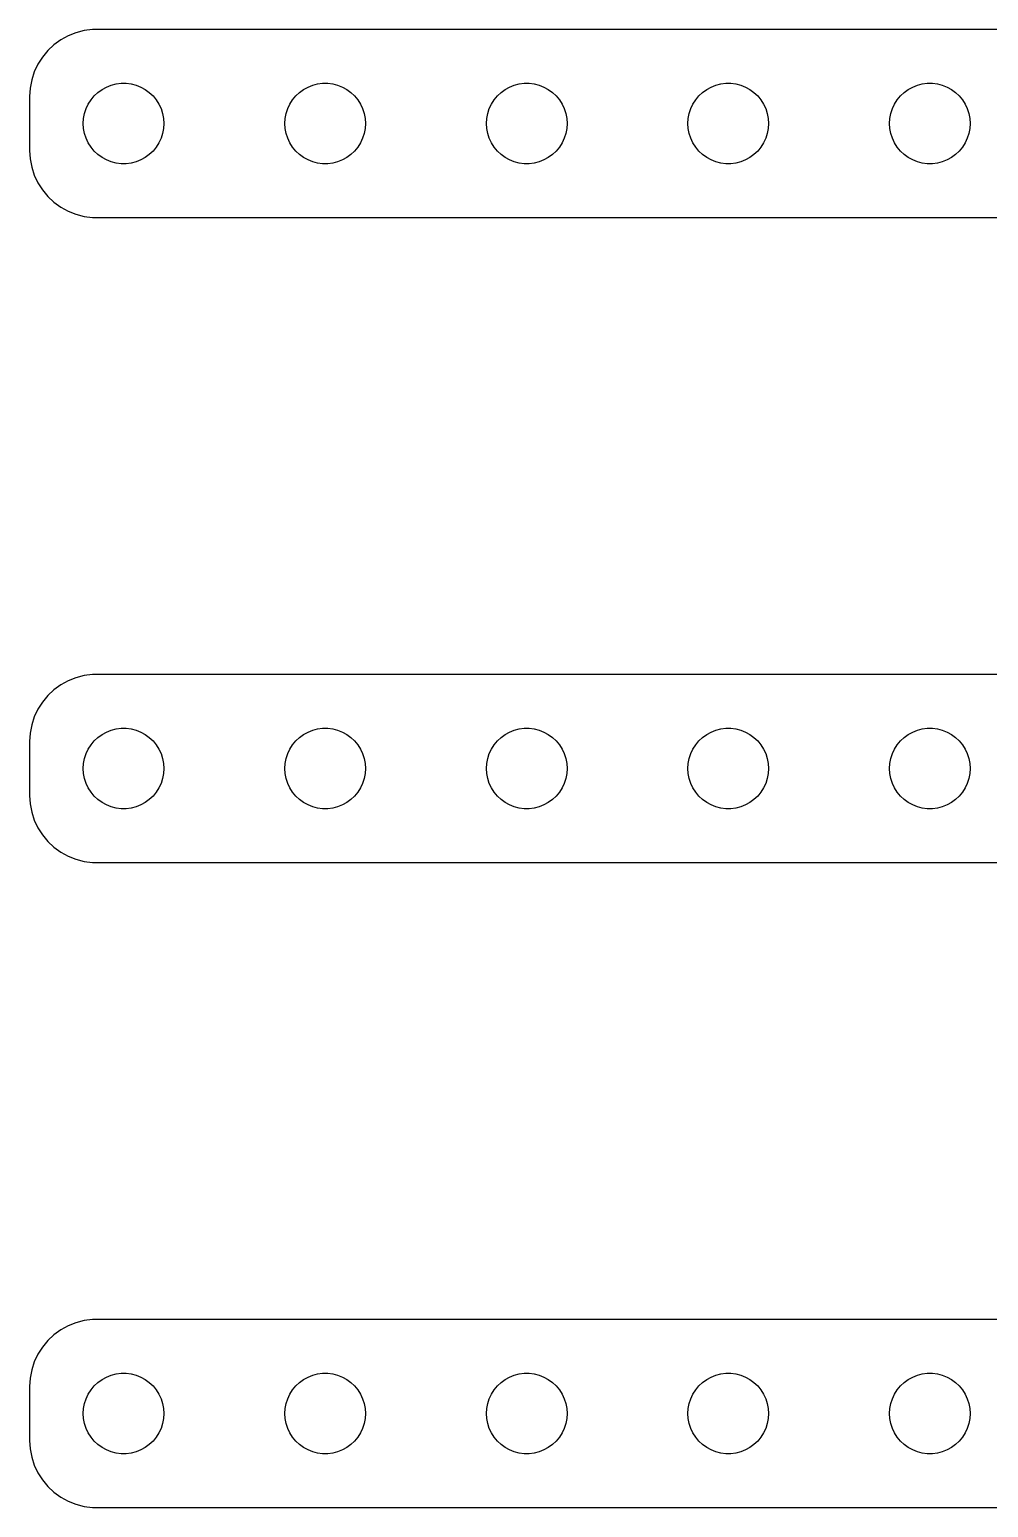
# Model space of a CAD drawing. Header units: metres. Extents: x -71 to 71, y 117 to 219.
# Drawn here: x -71 to -35.3, y 164.5 to 219.5 of the extents above; entities that cross this region are included whole.
import ezdxf

# ---------------------------------------------------------------- set-up
doc = ezdxf.new("R2010")
doc.units = ezdxf.units.M

msp = doc.modelspace()

# ---------------------------------------------------------------- linework, layer by layer
for p, q in [((-68.9684, 219.456), (-69.2725, 219.378)), ((-68.657, 219.495), (-68.9684, 219.456)), ((68.657, 219.495), (-68.657, 219.495)), ((-70.0936, 218.926), (-70.3224, 218.711)), ((-69.8396, 219.111), (-70.0936, 218.926)), ((-69.5644, 219.262), (-69.8396, 219.111)), ((-69.2725, 219.378), (-69.5644, 219.262)), ((-70.5225, 218.469), (-70.6908, 218.204)), ((-70.3224, 218.711), (-70.5225, 218.469)), ((-70.8244, 217.92), (-70.9214, 217.622)), ((-70.6908, 218.204), (-70.8244, 217.92)), ((-70.9803, 217.313), (-71, 217)), ((-70.9214, 217.622), (-70.9803, 217.313)), ((-68.4561, 217.156), (-68.3037, 217.266)), ((-68.3037, 217.266), (-68.1387, 217.357)), ((-68.1387, 217.357), (-67.9635, 217.427)), ((-67.9635, 217.427), (-67.7811, 217.473)), ((-67.7811, 217.473), (-67.5942, 217.497)), ((-67.5942, 217.497), (-67.4058, 217.497)), ((-67.4058, 217.497), (-67.2189, 217.473)), ((-67.2189, 217.473), (-67.0365, 217.427)), ((-67.0365, 217.427), (-66.8613, 217.357)), ((-66.8613, 217.357), (-66.6963, 217.266)), ((-66.6963, 217.266), (-66.5439, 217.156)), ((-60.9561, 217.156), (-60.8037, 217.266)), ((-60.8037, 217.266), (-60.6387, 217.357)), ((-60.6387, 217.357), (-60.4635, 217.427)), ((-60.4635, 217.427), (-60.2811, 217.473)), ((-60.2811, 217.473), (-60.0942, 217.497)), ((-60.0942, 217.497), (-59.9058, 217.497)), ((-59.9058, 217.497), (-59.7189, 217.473)), ((-59.7189, 217.473), (-59.5365, 217.427)), ((-59.5365, 217.427), (-59.3613, 217.357)), ((-59.3613, 217.357), (-59.1963, 217.266)), ((-59.1963, 217.266), (-59.0439, 217.156)), ((-53.4561, 217.156), (-53.3037, 217.266)), ((-53.3037, 217.266), (-53.1387, 217.357)), ((-53.1387, 217.357), (-52.9635, 217.427)), ((-52.9635, 217.427), (-52.7811, 217.473)), ((-52.7811, 217.473), (-52.5942, 217.497)), ((-52.5942, 217.497), (-52.4058, 217.497)), ((-52.4058, 217.497), (-52.2189, 217.473)), ((-52.2189, 217.473), (-52.0365, 217.427)), ((-52.0365, 217.427), (-51.8613, 217.357)), ((-51.8613, 217.357), (-51.6963, 217.266)), ((-51.6963, 217.266), (-51.5439, 217.156)), ((-45.9561, 217.156), (-45.8037, 217.266)), ((-45.8037, 217.266), (-45.6387, 217.357)), ((-45.6387, 217.357), (-45.4635, 217.427)), ((-45.4635, 217.427), (-45.2811, 217.473)), ((-45.2811, 217.473), (-45.0942, 217.497)), ((-45.0942, 217.497), (-44.9058, 217.497)), ((-44.9058, 217.497), (-44.7189, 217.473)), ((-44.7189, 217.473), (-44.5365, 217.427)), ((-44.5365, 217.427), (-44.3613, 217.357)), ((-44.3613, 217.357), (-44.1963, 217.266)), ((-44.1963, 217.266), (-44.0439, 217.156)), ((-38.4561, 217.156), (-38.3037, 217.266)), ((-38.3037, 217.266), (-38.1387, 217.357)), ((-38.1387, 217.357), (-37.9635, 217.427)), ((-37.9635, 217.427), (-37.7811, 217.473)), ((-37.7811, 217.473), (-37.5942, 217.497)), ((-37.5942, 217.497), (-37.4058, 217.497)), ((-37.4058, 217.497), (-37.2189, 217.473)), ((-37.2189, 217.473), (-37.0365, 217.427)), ((-37.0365, 217.427), (-36.8613, 217.357)), ((-36.8613, 217.357), (-36.6963, 217.266)), ((-36.6963, 217.266), (-36.5439, 217.156)), ((-71, 217), (-71, 215)), ((-68.8947, 216.552), (-68.8145, 216.723)), ((-68.8145, 216.723), (-68.7135, 216.882)), ((-68.7135, 216.882), (-68.5934, 217.027)), ((-68.5934, 217.027), (-68.4561, 217.156)), ((-66.5439, 217.156), (-66.4065, 217.027)), ((-66.4065, 217.027), (-66.2865, 216.882)), ((-66.2865, 216.882), (-66.1855, 216.723)), ((-66.1855, 216.723), (-66.1053, 216.552)), ((-61.3947, 216.552), (-61.3145, 216.723)), ((-61.3145, 216.723), (-61.2135, 216.882)), ((-61.2135, 216.882), (-61.0934, 217.027)), ((-61.0934, 217.027), (-60.9561, 217.156)), ((-59.0439, 217.156), (-58.9065, 217.027)), ((-58.9065, 217.027), (-58.7865, 216.882)), ((-58.7865, 216.882), (-58.6855, 216.723)), ((-58.6855, 216.723), (-58.6053, 216.552)), ((-53.8947, 216.552), (-53.8145, 216.723)), ((-53.8145, 216.723), (-53.7135, 216.882)), ((-53.7135, 216.882), (-53.5934, 217.027)), ((-53.5934, 217.027), (-53.4561, 217.156)), ((-51.5439, 217.156), (-51.4065, 217.027)), ((-51.4065, 217.027), (-51.2865, 216.882)), ((-51.2865, 216.882), (-51.1855, 216.723)), ((-51.1855, 216.723), (-51.1053, 216.552)), ((-46.3947, 216.552), (-46.3145, 216.723)), ((-46.3145, 216.723), (-46.2135, 216.882)), ((-46.2135, 216.882), (-46.0934, 217.027)), ((-46.0934, 217.027), (-45.9561, 217.156)), ((-44.0439, 217.156), (-43.9065, 217.027)), ((-43.9065, 217.027), (-43.7865, 216.882)), ((-43.7865, 216.882), (-43.6855, 216.723)), ((-43.6855, 216.723), (-43.6053, 216.552)), ((-38.8947, 216.552), (-38.8145, 216.723)), ((-38.8145, 216.723), (-38.7135, 216.882)), ((-38.7135, 216.882), (-38.5934, 217.027)), ((-38.5934, 217.027), (-38.4561, 217.156)), ((-36.5439, 217.156), (-36.4065, 217.027)), ((-36.4065, 217.027), (-36.2865, 216.882)), ((-36.2865, 216.882), (-36.1855, 216.723)), ((-36.1855, 216.723), (-36.1053, 216.552)), ((-69, 216), (-68.9882, 216.188)), ((-68.9882, 216.188), (-68.9529, 216.373)), ((-68.9529, 216.373), (-68.8947, 216.552)), ((-66.1053, 216.552), (-66.0471, 216.373)), ((-66.0471, 216.373), (-66.0118, 216.188)), ((-66.0118, 216.188), (-66, 216)), ((-61.5, 216), (-61.4882, 216.188)), ((-61.4882, 216.188), (-61.4529, 216.373)), ((-61.4529, 216.373), (-61.3947, 216.552)), ((-58.6053, 216.552), (-58.5471, 216.373)), ((-58.5471, 216.373), (-58.5118, 216.188)), ((-58.5118, 216.188), (-58.5, 216)), ((-54, 216), (-53.9882, 216.188)), ((-53.9882, 216.188), (-53.9529, 216.373)), ((-53.9529, 216.373), (-53.8947, 216.552)), ((-51.1053, 216.552), (-51.0471, 216.373)), ((-51.0471, 216.373), (-51.0118, 216.188)), ((-51.0118, 216.188), (-51, 216)), ((-46.5, 216), (-46.4882, 216.188)), ((-46.4882, 216.188), (-46.4529, 216.373)), ((-46.4529, 216.373), (-46.3947, 216.552)), ((-43.6053, 216.552), (-43.5471, 216.373)), ((-43.5471, 216.373), (-43.5118, 216.188)), ((-43.5118, 216.188), (-43.5, 216)), ((-39, 216), (-38.9882, 216.188)), ((-38.9882, 216.188), (-38.9529, 216.373)), ((-38.9529, 216.373), (-38.8947, 216.552)), ((-36.1053, 216.552), (-36.0471, 216.373)), ((-36.0471, 216.373), (-36.0118, 216.188)), ((-36.0118, 216.188), (-36, 216)), ((-68.9882, 215.812), (-69, 216)), ((-68.9529, 215.627), (-68.9882, 215.812)), ((-68.8947, 215.448), (-68.9529, 215.627)), ((-66.0471, 215.627), (-66.1053, 215.448)), ((-66.0118, 215.812), (-66.0471, 215.627)), ((-66, 216), (-66.0118, 215.812)), ((-61.4882, 215.812), (-61.5, 216)), ((-61.4529, 215.627), (-61.4882, 215.812)), ((-61.3947, 215.448), (-61.4529, 215.627)), ((-58.5471, 215.627), (-58.6053, 215.448)), ((-58.5118, 215.812), (-58.5471, 215.627)), ((-58.5, 216), (-58.5118, 215.812)), ((-53.9882, 215.812), (-54, 216)), ((-53.9529, 215.627), (-53.9882, 215.812)), ((-53.8947, 215.448), (-53.9529, 215.627)), ((-51.0471, 215.627), (-51.1053, 215.448)), ((-51.0118, 215.812), (-51.0471, 215.627)), ((-51, 216), (-51.0118, 215.812)), ((-46.4882, 215.812), (-46.5, 216)), ((-46.4529, 215.627), (-46.4882, 215.812)), ((-46.3947, 215.448), (-46.4529, 215.627)), ((-43.5471, 215.627), (-43.6053, 215.448)), ((-43.5118, 215.812), (-43.5471, 215.627)), ((-43.5, 216), (-43.5118, 215.812)), ((-38.9882, 215.812), (-39, 216)), ((-38.9529, 215.627), (-38.9882, 215.812)), ((-38.8947, 215.448), (-38.9529, 215.627)), ((-36.0471, 215.627), (-36.1053, 215.448)), ((-36.0118, 215.812), (-36.0471, 215.627)), ((-36, 216), (-36.0118, 215.812)), ((-68.8145, 215.277), (-68.8947, 215.448)), ((-68.7135, 215.118), (-68.8145, 215.277)), ((-68.5934, 214.973), (-68.7135, 215.118)), ((-66.2865, 215.118), (-66.4065, 214.973)), ((-66.1855, 215.277), (-66.2865, 215.118)), ((-66.1053, 215.448), (-66.1855, 215.277)), ((-61.3145, 215.277), (-61.3947, 215.448)), ((-61.2135, 215.118), (-61.3145, 215.277)), ((-61.0934, 214.973), (-61.2135, 215.118)), ((-58.7865, 215.118), (-58.9065, 214.973)), ((-58.6855, 215.277), (-58.7865, 215.118)), ((-58.6053, 215.448), (-58.6855, 215.277)), ((-53.8145, 215.277), (-53.8947, 215.448)), ((-53.7135, 215.118), (-53.8145, 215.277)), ((-53.5934, 214.973), (-53.7135, 215.118)), ((-51.2865, 215.118), (-51.4065, 214.973)), ((-51.1855, 215.277), (-51.2865, 215.118)), ((-51.1053, 215.448), (-51.1855, 215.277)), ((-46.3145, 215.277), (-46.3947, 215.448)), ((-46.2135, 215.118), (-46.3145, 215.277)), ((-46.0934, 214.973), (-46.2135, 215.118)), ((-43.7865, 215.118), (-43.9065, 214.973)), ((-43.6855, 215.277), (-43.7865, 215.118)), ((-43.6053, 215.448), (-43.6855, 215.277)), ((-38.8145, 215.277), (-38.8947, 215.448)), ((-38.7135, 215.118), (-38.8145, 215.277)), ((-38.5934, 214.973), (-38.7135, 215.118)), ((-36.2865, 215.118), (-36.4065, 214.973)), ((-36.1855, 215.277), (-36.2865, 215.118)), ((-36.1053, 215.448), (-36.1855, 215.277)), ((-71, 215), (-70.9803, 214.687)), ((-70.9803, 214.687), (-70.9214, 214.378)), ((-68.4561, 214.844), (-68.5934, 214.973)), ((-68.3037, 214.734), (-68.4561, 214.844)), ((-68.1387, 214.643), (-68.3037, 214.734)), ((-67.9635, 214.573), (-68.1387, 214.643)), ((-67.7811, 214.527), (-67.9635, 214.573)), ((-67.5942, 214.503), (-67.7811, 214.527)), ((-67.4058, 214.503), (-67.5942, 214.503)), ((-67.2189, 214.527), (-67.4058, 214.503)), ((-67.0365, 214.573), (-67.2189, 214.527)), ((-66.8613, 214.643), (-67.0365, 214.573)), ((-66.6963, 214.734), (-66.8613, 214.643)), ((-66.5439, 214.844), (-66.6963, 214.734)), ((-66.4065, 214.973), (-66.5439, 214.844)), ((-60.9561, 214.844), (-61.0934, 214.973)), ((-60.8037, 214.734), (-60.9561, 214.844)), ((-60.6387, 214.643), (-60.8037, 214.734)), ((-60.4635, 214.573), (-60.6387, 214.643)), ((-60.2811, 214.527), (-60.4635, 214.573)), ((-60.0942, 214.503), (-60.2811, 214.527)), ((-59.9058, 214.503), (-60.0942, 214.503)), ((-59.7189, 214.527), (-59.9058, 214.503)), ((-59.5365, 214.573), (-59.7189, 214.527)), ((-59.3613, 214.643), (-59.5365, 214.573)), ((-59.1963, 214.734), (-59.3613, 214.643)), ((-59.0439, 214.844), (-59.1963, 214.734)), ((-58.9065, 214.973), (-59.0439, 214.844)), ((-53.4561, 214.844), (-53.5934, 214.973)), ((-53.3037, 214.734), (-53.4561, 214.844)), ((-53.1387, 214.643), (-53.3037, 214.734)), ((-52.9635, 214.573), (-53.1387, 214.643)), ((-52.7811, 214.527), (-52.9635, 214.573)), ((-52.5942, 214.503), (-52.7811, 214.527)), ((-52.4058, 214.503), (-52.5942, 214.503)), ((-52.2189, 214.527), (-52.4058, 214.503)), ((-52.0365, 214.573), (-52.2189, 214.527)), ((-51.8613, 214.643), (-52.0365, 214.573)), ((-51.6963, 214.734), (-51.8613, 214.643)), ((-51.5439, 214.844), (-51.6963, 214.734)), ((-51.4065, 214.973), (-51.5439, 214.844)), ((-45.9561, 214.844), (-46.0934, 214.973)), ((-45.8037, 214.734), (-45.9561, 214.844)), ((-45.6387, 214.643), (-45.8037, 214.734)), ((-45.4635, 214.573), (-45.6387, 214.643)), ((-45.2811, 214.527), (-45.4635, 214.573)), ((-45.0942, 214.503), (-45.2811, 214.527)), ((-44.9058, 214.503), (-45.0942, 214.503)), ((-44.7189, 214.527), (-44.9058, 214.503)), ((-44.5365, 214.573), (-44.7189, 214.527)), ((-44.3613, 214.643), (-44.5365, 214.573)), ((-44.1963, 214.734), (-44.3613, 214.643)), ((-44.0439, 214.844), (-44.1963, 214.734)), ((-43.9065, 214.973), (-44.0439, 214.844)), ((-38.4561, 214.844), (-38.5934, 214.973)), ((-38.3037, 214.734), (-38.4561, 214.844)), ((-38.1387, 214.643), (-38.3037, 214.734)), ((-37.9635, 214.573), (-38.1387, 214.643)), ((-37.7811, 214.527), (-37.9635, 214.573)), ((-37.5942, 214.503), (-37.7811, 214.527)), ((-37.4058, 214.503), (-37.5942, 214.503)), ((-37.2189, 214.527), (-37.4058, 214.503)), ((-37.0365, 214.573), (-37.2189, 214.527)), ((-36.8613, 214.643), (-37.0365, 214.573)), ((-36.6963, 214.734), (-36.8613, 214.643)), ((-36.5439, 214.844), (-36.6963, 214.734)), ((-36.4065, 214.973), (-36.5439, 214.844)), ((-70.9214, 214.378), (-70.8244, 214.08)), ((-70.8244, 214.08), (-70.6908, 213.796)), ((-70.6908, 213.796), (-70.5225, 213.531)), ((-70.5225, 213.531), (-70.3224, 213.289)), ((-70.3224, 213.289), (-70.0936, 213.074)), ((-70.0936, 213.074), (-69.8396, 212.889)), ((-69.8396, 212.889), (-69.5644, 212.738)), ((-69.5644, 212.738), (-69.2725, 212.622)), ((-69.2725, 212.622), (-68.9684, 212.544)), ((-68.9684, 212.544), (-68.657, 212.505)), ((-68.657, 212.505), (68.657, 212.505)), ((-69.5644, 195.262), (-69.8396, 195.111)), ((-69.2725, 195.378), (-69.5644, 195.262)), ((-68.9684, 195.456), (-69.2725, 195.378)), ((-68.657, 195.495), (-68.9684, 195.456)), ((68.657, 195.495), (-68.657, 195.495)), ((-70.3224, 194.711), (-70.5225, 194.469)), ((-70.0936, 194.926), (-70.3224, 194.711)), ((-69.8396, 195.111), (-70.0936, 194.926)), ((-70.6908, 194.204), (-70.8244, 193.92)), ((-70.5225, 194.469), (-70.6908, 194.204)), ((-70.9214, 193.622), (-70.9803, 193.313)), ((-70.8244, 193.92), (-70.9214, 193.622)), ((-70.9803, 193.313), (-71, 193)), ((-68.7135, 192.882), (-68.5934, 193.027)), ((-68.5934, 193.027), (-68.4561, 193.156)), ((-68.4561, 193.156), (-68.3037, 193.266)), ((-68.3037, 193.266), (-68.1387, 193.357)), ((-68.1387, 193.357), (-67.9635, 193.427)), ((-67.9635, 193.427), (-67.7811, 193.473)), ((-67.7811, 193.473), (-67.5942, 193.497)), ((-67.5942, 193.497), (-67.4058, 193.497)), ((-67.4058, 193.497), (-67.2189, 193.473)), ((-67.2189, 193.473), (-67.0365, 193.427)), ((-67.0365, 193.427), (-66.8613, 193.357)), ((-66.8613, 193.357), (-66.6963, 193.266)), ((-66.6963, 193.266), (-66.5439, 193.156)), ((-66.5439, 193.156), (-66.4065, 193.027)), ((-66.4065, 193.027), (-66.2865, 192.882)), ((-61.2135, 192.882), (-61.0934, 193.027)), ((-61.0934, 193.027), (-60.9561, 193.156)), ((-60.9561, 193.156), (-60.8037, 193.266)), ((-60.8037, 193.266), (-60.6387, 193.357)), ((-60.6387, 193.357), (-60.4635, 193.427)), ((-60.4635, 193.427), (-60.2811, 193.473)), ((-60.2811, 193.473), (-60.0942, 193.497)), ((-60.0942, 193.497), (-59.9058, 193.497)), ((-59.9058, 193.497), (-59.7189, 193.473)), ((-59.7189, 193.473), (-59.5365, 193.427)), ((-59.5365, 193.427), (-59.3613, 193.357)), ((-59.3613, 193.357), (-59.1963, 193.266)), ((-59.1963, 193.266), (-59.0439, 193.156)), ((-59.0439, 193.156), (-58.9065, 193.027)), ((-58.9065, 193.027), (-58.7865, 192.882)), ((-53.7135, 192.882), (-53.5934, 193.027)), ((-53.5934, 193.027), (-53.4561, 193.156)), ((-53.4561, 193.156), (-53.3037, 193.266)), ((-53.3037, 193.266), (-53.1387, 193.357)), ((-53.1387, 193.357), (-52.9635, 193.427)), ((-52.9635, 193.427), (-52.7811, 193.473)), ((-52.7811, 193.473), (-52.5942, 193.497)), ((-52.5942, 193.497), (-52.4058, 193.497)), ((-52.4058, 193.497), (-52.2189, 193.473)), ((-52.2189, 193.473), (-52.0365, 193.427)), ((-52.0365, 193.427), (-51.8613, 193.357)), ((-51.8613, 193.357), (-51.6963, 193.266)), ((-51.6963, 193.266), (-51.5439, 193.156)), ((-51.5439, 193.156), (-51.4065, 193.027)), ((-51.4065, 193.027), (-51.2865, 192.882)), ((-46.2135, 192.882), (-46.0934, 193.027)), ((-46.0934, 193.027), (-45.9561, 193.156)), ((-45.9561, 193.156), (-45.8037, 193.266)), ((-45.8037, 193.266), (-45.6387, 193.357)), ((-45.6387, 193.357), (-45.4635, 193.427)), ((-45.4635, 193.427), (-45.2811, 193.473)), ((-45.2811, 193.473), (-45.0942, 193.497)), ((-45.0942, 193.497), (-44.9058, 193.497)), ((-44.9058, 193.497), (-44.7189, 193.473)), ((-44.7189, 193.473), (-44.5365, 193.427)), ((-44.5365, 193.427), (-44.3613, 193.357)), ((-44.3613, 193.357), (-44.1963, 193.266)), ((-44.1963, 193.266), (-44.0439, 193.156)), ((-44.0439, 193.156), (-43.9065, 193.027)), ((-43.9065, 193.027), (-43.7865, 192.882)), ((-38.7135, 192.882), (-38.5934, 193.027)), ((-38.5934, 193.027), (-38.4561, 193.156)), ((-38.4561, 193.156), (-38.3037, 193.266)), ((-38.3037, 193.266), (-38.1387, 193.357)), ((-38.1387, 193.357), (-37.9635, 193.427)), ((-37.9635, 193.427), (-37.7811, 193.473)), ((-37.7811, 193.473), (-37.5942, 193.497)), ((-37.5942, 193.497), (-37.4058, 193.497)), ((-37.4058, 193.497), (-37.2189, 193.473)), ((-37.2189, 193.473), (-37.0365, 193.427)), ((-37.0365, 193.427), (-36.8613, 193.357)), ((-36.8613, 193.357), (-36.6963, 193.266)), ((-36.6963, 193.266), (-36.5439, 193.156)), ((-36.5439, 193.156), (-36.4065, 193.027)), ((-36.4065, 193.027), (-36.2865, 192.882)), ((-71, 193), (-71, 191)), ((-68.9529, 192.373), (-68.8947, 192.552)), ((-68.8947, 192.552), (-68.8145, 192.723)), ((-68.8145, 192.723), (-68.7135, 192.882)), ((-66.2865, 192.882), (-66.1855, 192.723)), ((-66.1855, 192.723), (-66.1053, 192.552)), ((-66.1053, 192.552), (-66.0471, 192.373)), ((-61.4529, 192.373), (-61.3947, 192.552)), ((-61.3947, 192.552), (-61.3145, 192.723)), ((-61.3145, 192.723), (-61.2135, 192.882)), ((-58.7865, 192.882), (-58.6855, 192.723)), ((-58.6855, 192.723), (-58.6053, 192.552)), ((-58.6053, 192.552), (-58.5471, 192.373)), ((-53.9529, 192.373), (-53.8947, 192.552)), ((-53.8947, 192.552), (-53.8145, 192.723)), ((-53.8145, 192.723), (-53.7135, 192.882)), ((-51.2865, 192.882), (-51.1855, 192.723)), ((-51.1855, 192.723), (-51.1053, 192.552)), ((-51.1053, 192.552), (-51.0471, 192.373)), ((-46.4529, 192.373), (-46.3947, 192.552)), ((-46.3947, 192.552), (-46.3145, 192.723)), ((-46.3145, 192.723), (-46.2135, 192.882)), ((-43.7865, 192.882), (-43.6855, 192.723)), ((-43.6855, 192.723), (-43.6053, 192.552)), ((-43.6053, 192.552), (-43.5471, 192.373)), ((-38.9529, 192.373), (-38.8947, 192.552)), ((-38.8947, 192.552), (-38.8145, 192.723)), ((-38.8145, 192.723), (-38.7135, 192.882)), ((-36.2865, 192.882), (-36.1855, 192.723)), ((-36.1855, 192.723), (-36.1053, 192.552)), ((-36.1053, 192.552), (-36.0471, 192.373)), ((-69, 192), (-68.9882, 192.188)), ((-68.9882, 191.812), (-69, 192)), ((-68.9882, 192.188), (-68.9529, 192.373)), ((-66.0471, 192.373), (-66.0118, 192.188)), ((-66.0118, 192.188), (-66, 192)), ((-66, 192), (-66.0118, 191.812)), ((-61.5, 192), (-61.4882, 192.188)), ((-61.4882, 191.812), (-61.5, 192)), ((-61.4882, 192.188), (-61.4529, 192.373)), ((-58.5471, 192.373), (-58.5118, 192.188)), ((-58.5118, 192.188), (-58.5, 192)), ((-58.5, 192), (-58.5118, 191.812)), ((-54, 192), (-53.9882, 192.188)), ((-53.9882, 191.812), (-54, 192)), ((-53.9882, 192.188), (-53.9529, 192.373)), ((-51.0471, 192.373), (-51.0118, 192.188)), ((-51.0118, 192.188), (-51, 192)), ((-51, 192), (-51.0118, 191.812)), ((-46.5, 192), (-46.4882, 192.188)), ((-46.4882, 191.812), (-46.5, 192)), ((-46.4882, 192.188), (-46.4529, 192.373)), ((-43.5471, 192.373), (-43.5118, 192.188)), ((-43.5118, 192.188), (-43.5, 192)), ((-43.5, 192), (-43.5118, 191.812)), ((-39, 192), (-38.9882, 192.188)), ((-38.9882, 191.812), (-39, 192)), ((-38.9882, 192.188), (-38.9529, 192.373)), ((-36.0471, 192.373), (-36.0118, 192.188)), ((-36.0118, 192.188), (-36, 192)), ((-36, 192), (-36.0118, 191.812)), ((-68.9529, 191.627), (-68.9882, 191.812)), ((-68.8947, 191.448), (-68.9529, 191.627)), ((-68.8145, 191.277), (-68.8947, 191.448)), ((-66.1053, 191.448), (-66.1855, 191.277)), ((-66.0471, 191.627), (-66.1053, 191.448)), ((-66.0118, 191.812), (-66.0471, 191.627)), ((-61.4529, 191.627), (-61.4882, 191.812)), ((-61.3947, 191.448), (-61.4529, 191.627)), ((-61.3145, 191.277), (-61.3947, 191.448)), ((-58.6053, 191.448), (-58.6855, 191.277)), ((-58.5471, 191.627), (-58.6053, 191.448)), ((-58.5118, 191.812), (-58.5471, 191.627)), ((-53.9529, 191.627), (-53.9882, 191.812)), ((-53.8947, 191.448), (-53.9529, 191.627)), ((-53.8145, 191.277), (-53.8947, 191.448)), ((-51.1053, 191.448), (-51.1855, 191.277)), ((-51.0471, 191.627), (-51.1053, 191.448)), ((-51.0118, 191.812), (-51.0471, 191.627)), ((-46.4529, 191.627), (-46.4882, 191.812)), ((-46.3947, 191.448), (-46.4529, 191.627)), ((-46.3145, 191.277), (-46.3947, 191.448)), ((-43.6053, 191.448), (-43.6855, 191.277)), ((-43.5471, 191.627), (-43.6053, 191.448)), ((-43.5118, 191.812), (-43.5471, 191.627)), ((-38.9529, 191.627), (-38.9882, 191.812)), ((-38.8947, 191.448), (-38.9529, 191.627)), ((-38.8145, 191.277), (-38.8947, 191.448)), ((-36.1053, 191.448), (-36.1855, 191.277)), ((-36.0471, 191.627), (-36.1053, 191.448)), ((-36.0118, 191.812), (-36.0471, 191.627)), ((-71, 191), (-70.9803, 190.687)), ((-68.7135, 191.118), (-68.8145, 191.277)), ((-68.5934, 190.973), (-68.7135, 191.118)), ((-68.4561, 190.844), (-68.5934, 190.973)), ((-68.3037, 190.734), (-68.4561, 190.844)), ((-66.5439, 190.844), (-66.6963, 190.734)), ((-66.4065, 190.973), (-66.5439, 190.844)), ((-66.2865, 191.118), (-66.4065, 190.973)), ((-66.1855, 191.277), (-66.2865, 191.118)), ((-61.2135, 191.118), (-61.3145, 191.277)), ((-61.0934, 190.973), (-61.2135, 191.118)), ((-60.9561, 190.844), (-61.0934, 190.973)), ((-60.8037, 190.734), (-60.9561, 190.844)), ((-59.0439, 190.844), (-59.1963, 190.734)), ((-58.9065, 190.973), (-59.0439, 190.844)), ((-58.7865, 191.118), (-58.9065, 190.973)), ((-58.6855, 191.277), (-58.7865, 191.118)), ((-53.7135, 191.118), (-53.8145, 191.277)), ((-53.5934, 190.973), (-53.7135, 191.118)), ((-53.4561, 190.844), (-53.5934, 190.973)), ((-53.3037, 190.734), (-53.4561, 190.844)), ((-51.5439, 190.844), (-51.6963, 190.734)), ((-51.4065, 190.973), (-51.5439, 190.844)), ((-51.2865, 191.118), (-51.4065, 190.973)), ((-51.1855, 191.277), (-51.2865, 191.118)), ((-46.2135, 191.118), (-46.3145, 191.277)), ((-46.0934, 190.973), (-46.2135, 191.118)), ((-45.9561, 190.844), (-46.0934, 190.973)), ((-45.8037, 190.734), (-45.9561, 190.844)), ((-44.0439, 190.844), (-44.1963, 190.734)), ((-43.9065, 190.973), (-44.0439, 190.844)), ((-43.7865, 191.118), (-43.9065, 190.973)), ((-43.6855, 191.277), (-43.7865, 191.118)), ((-38.7135, 191.118), (-38.8145, 191.277)), ((-38.5934, 190.973), (-38.7135, 191.118)), ((-38.4561, 190.844), (-38.5934, 190.973)), ((-38.3037, 190.734), (-38.4561, 190.844)), ((-36.5439, 190.844), (-36.6963, 190.734)), ((-36.4065, 190.973), (-36.5439, 190.844)), ((-36.2865, 191.118), (-36.4065, 190.973)), ((-36.1855, 191.277), (-36.2865, 191.118)), ((-70.9803, 190.687), (-70.9214, 190.378)), ((-70.9214, 190.378), (-70.8244, 190.08)), ((-68.1387, 190.643), (-68.3037, 190.734)), ((-67.9635, 190.573), (-68.1387, 190.643)), ((-67.7811, 190.527), (-67.9635, 190.573)), ((-67.5942, 190.503), (-67.7811, 190.527)), ((-67.4058, 190.503), (-67.5942, 190.503)), ((-67.2189, 190.527), (-67.4058, 190.503)), ((-67.0365, 190.573), (-67.2189, 190.527)), ((-66.8613, 190.643), (-67.0365, 190.573)), ((-66.6963, 190.734), (-66.8613, 190.643)), ((-60.6387, 190.643), (-60.8037, 190.734)), ((-60.4635, 190.573), (-60.6387, 190.643)), ((-60.2811, 190.527), (-60.4635, 190.573)), ((-60.0942, 190.503), (-60.2811, 190.527)), ((-59.9058, 190.503), (-60.0942, 190.503)), ((-59.7189, 190.527), (-59.9058, 190.503)), ((-59.5365, 190.573), (-59.7189, 190.527)), ((-59.3613, 190.643), (-59.5365, 190.573)), ((-59.1963, 190.734), (-59.3613, 190.643)), ((-53.1387, 190.643), (-53.3037, 190.734)), ((-52.9635, 190.573), (-53.1387, 190.643)), ((-52.7811, 190.527), (-52.9635, 190.573)), ((-52.5942, 190.503), (-52.7811, 190.527)), ((-52.4058, 190.503), (-52.5942, 190.503)), ((-52.2189, 190.527), (-52.4058, 190.503)), ((-52.0365, 190.573), (-52.2189, 190.527)), ((-51.8613, 190.643), (-52.0365, 190.573)), ((-51.6963, 190.734), (-51.8613, 190.643)), ((-45.6387, 190.643), (-45.8037, 190.734)), ((-45.4635, 190.573), (-45.6387, 190.643)), ((-45.2811, 190.527), (-45.4635, 190.573)), ((-45.0942, 190.503), (-45.2811, 190.527)), ((-44.9058, 190.503), (-45.0942, 190.503)), ((-44.7189, 190.527), (-44.9058, 190.503)), ((-44.5365, 190.573), (-44.7189, 190.527)), ((-44.3613, 190.643), (-44.5365, 190.573)), ((-44.1963, 190.734), (-44.3613, 190.643)), ((-38.1387, 190.643), (-38.3037, 190.734)), ((-37.9635, 190.573), (-38.1387, 190.643)), ((-37.7811, 190.527), (-37.9635, 190.573)), ((-37.5942, 190.503), (-37.7811, 190.527)), ((-37.4058, 190.503), (-37.5942, 190.503)), ((-37.2189, 190.527), (-37.4058, 190.503)), ((-37.0365, 190.573), (-37.2189, 190.527)), ((-36.8613, 190.643), (-37.0365, 190.573)), ((-36.6963, 190.734), (-36.8613, 190.643)), ((-70.8244, 190.08), (-70.6908, 189.796)), ((-70.6908, 189.796), (-70.5225, 189.531)), ((-70.5225, 189.531), (-70.3224, 189.289)), ((-70.3224, 189.289), (-70.0936, 189.074)), ((-70.0936, 189.074), (-69.8396, 188.889)), ((-69.8396, 188.889), (-69.5644, 188.738)), ((-69.5644, 188.738), (-69.2725, 188.622)), ((-69.2725, 188.622), (-68.9684, 188.544)), ((-68.9684, 188.544), (-68.657, 188.505)), ((-68.657, 188.505), (68.657, 188.505)), ((-69.8396, 171.111), (-70.0936, 170.926)), ((-69.5644, 171.262), (-69.8396, 171.111)), ((-69.2725, 171.378), (-69.5644, 171.262)), ((-68.9684, 171.456), (-69.2725, 171.378)), ((-68.657, 171.495), (-68.9684, 171.456)), ((68.657, 171.495), (-68.657, 171.495)), ((-70.3224, 170.711), (-70.5225, 170.469)), ((-70.0936, 170.926), (-70.3224, 170.711)), ((-70.8244, 169.92), (-70.9214, 169.622)), ((-70.6908, 170.204), (-70.8244, 169.92)), ((-70.5225, 170.469), (-70.6908, 170.204)), ((-70.9214, 169.622), (-70.9803, 169.313)), ((-68.1387, 169.357), (-67.9635, 169.427)), ((-67.9635, 169.427), (-67.7811, 169.473)), ((-67.7811, 169.473), (-67.5942, 169.497)), ((-67.5942, 169.497), (-67.4058, 169.497)), ((-67.4058, 169.497), (-67.2189, 169.473)), ((-67.2189, 169.473), (-67.0365, 169.427)), ((-67.0365, 169.427), (-66.8613, 169.357)), ((-60.6387, 169.357), (-60.4635, 169.427)), ((-60.4635, 169.427), (-60.2811, 169.473)), ((-60.2811, 169.473), (-60.0942, 169.497)), ((-60.0942, 169.497), (-59.9058, 169.497)), ((-59.9058, 169.497), (-59.7189, 169.473)), ((-59.7189, 169.473), (-59.5365, 169.427)), ((-59.5365, 169.427), (-59.3613, 169.357)), ((-53.1387, 169.357), (-52.9635, 169.427)), ((-52.9635, 169.427), (-52.7811, 169.473)), ((-52.7811, 169.473), (-52.5942, 169.497)), ((-52.5942, 169.497), (-52.4058, 169.497)), ((-52.4058, 169.497), (-52.2189, 169.473)), ((-52.2189, 169.473), (-52.0365, 169.427)), ((-52.0365, 169.427), (-51.8613, 169.357)), ((-45.6387, 169.357), (-45.4635, 169.427)), ((-45.4635, 169.427), (-45.2811, 169.473)), ((-45.2811, 169.473), (-45.0942, 169.497)), ((-45.0942, 169.497), (-44.9058, 169.497)), ((-44.9058, 169.497), (-44.7189, 169.473)), ((-44.7189, 169.473), (-44.5365, 169.427)), ((-44.5365, 169.427), (-44.3613, 169.357)), ((-38.1387, 169.357), (-37.9635, 169.427)), ((-37.9635, 169.427), (-37.7811, 169.473)), ((-37.7811, 169.473), (-37.5942, 169.497)), ((-37.5942, 169.497), (-37.4058, 169.497)), ((-37.4058, 169.497), (-37.2189, 169.473)), ((-37.2189, 169.473), (-37.0365, 169.427)), ((-37.0365, 169.427), (-36.8613, 169.357)), ((-70.9803, 169.313), (-71, 169)), ((-71, 169), (-71, 167)), ((-68.8145, 168.723), (-68.7135, 168.882)), ((-68.7135, 168.882), (-68.5934, 169.027)), ((-68.5934, 169.027), (-68.4561, 169.156)), ((-68.4561, 169.156), (-68.3037, 169.266)), ((-68.3037, 169.266), (-68.1387, 169.357)), ((-66.8613, 169.357), (-66.6963, 169.266)), ((-66.6963, 169.266), (-66.5439, 169.156)), ((-66.5439, 169.156), (-66.4065, 169.027)), ((-66.4065, 169.027), (-66.2865, 168.882)), ((-66.2865, 168.882), (-66.1855, 168.723)), ((-61.3145, 168.723), (-61.2135, 168.882)), ((-61.2135, 168.882), (-61.0934, 169.027)), ((-61.0934, 169.027), (-60.9561, 169.156)), ((-60.9561, 169.156), (-60.8037, 169.266)), ((-60.8037, 169.266), (-60.6387, 169.357)), ((-59.3613, 169.357), (-59.1963, 169.266)), ((-59.1963, 169.266), (-59.0439, 169.156)), ((-59.0439, 169.156), (-58.9065, 169.027)), ((-58.9065, 169.027), (-58.7865, 168.882)), ((-58.7865, 168.882), (-58.6855, 168.723)), ((-53.8145, 168.723), (-53.7135, 168.882)), ((-53.7135, 168.882), (-53.5934, 169.027)), ((-53.5934, 169.027), (-53.4561, 169.156)), ((-53.4561, 169.156), (-53.3037, 169.266)), ((-53.3037, 169.266), (-53.1387, 169.357)), ((-51.8613, 169.357), (-51.6963, 169.266)), ((-51.6963, 169.266), (-51.5439, 169.156)), ((-51.5439, 169.156), (-51.4065, 169.027)), ((-51.4065, 169.027), (-51.2865, 168.882)), ((-51.2865, 168.882), (-51.1855, 168.723)), ((-46.3145, 168.723), (-46.2135, 168.882)), ((-46.2135, 168.882), (-46.0934, 169.027)), ((-46.0934, 169.027), (-45.9561, 169.156)), ((-45.9561, 169.156), (-45.8037, 169.266)), ((-45.8037, 169.266), (-45.6387, 169.357)), ((-44.3613, 169.357), (-44.1963, 169.266)), ((-44.1963, 169.266), (-44.0439, 169.156)), ((-44.0439, 169.156), (-43.9065, 169.027)), ((-43.9065, 169.027), (-43.7865, 168.882)), ((-43.7865, 168.882), (-43.6855, 168.723)), ((-38.8145, 168.723), (-38.7135, 168.882)), ((-38.7135, 168.882), (-38.5934, 169.027)), ((-38.5934, 169.027), (-38.4561, 169.156)), ((-38.4561, 169.156), (-38.3037, 169.266)), ((-38.3037, 169.266), (-38.1387, 169.357)), ((-36.8613, 169.357), (-36.6963, 169.266)), ((-36.6963, 169.266), (-36.5439, 169.156)), ((-36.5439, 169.156), (-36.4065, 169.027)), ((-36.4065, 169.027), (-36.2865, 168.882)), ((-36.2865, 168.882), (-36.1855, 168.723)), ((-68.9882, 168.188), (-68.9529, 168.373)), ((-68.9529, 168.373), (-68.8947, 168.552)), ((-68.8947, 168.552), (-68.8145, 168.723)), ((-66.1855, 168.723), (-66.1053, 168.552)), ((-66.1053, 168.552), (-66.0471, 168.373)), ((-66.0471, 168.373), (-66.0118, 168.188)), ((-61.4882, 168.188), (-61.4529, 168.373)), ((-61.4529, 168.373), (-61.3947, 168.552)), ((-61.3947, 168.552), (-61.3145, 168.723)), ((-58.6855, 168.723), (-58.6053, 168.552)), ((-58.6053, 168.552), (-58.5471, 168.373)), ((-58.5471, 168.373), (-58.5118, 168.188)), ((-53.9882, 168.188), (-53.9529, 168.373)), ((-53.9529, 168.373), (-53.8947, 168.552)), ((-53.8947, 168.552), (-53.8145, 168.723)), ((-51.1855, 168.723), (-51.1053, 168.552)), ((-51.1053, 168.552), (-51.0471, 168.373)), ((-51.0471, 168.373), (-51.0118, 168.188)), ((-46.4882, 168.188), (-46.4529, 168.373)), ((-46.4529, 168.373), (-46.3947, 168.552)), ((-46.3947, 168.552), (-46.3145, 168.723)), ((-43.6855, 168.723), (-43.6053, 168.552)), ((-43.6053, 168.552), (-43.5471, 168.373)), ((-43.5471, 168.373), (-43.5118, 168.188)), ((-38.9882, 168.188), (-38.9529, 168.373)), ((-38.9529, 168.373), (-38.8947, 168.552)), ((-38.8947, 168.552), (-38.8145, 168.723)), ((-36.1855, 168.723), (-36.1053, 168.552)), ((-36.1053, 168.552), (-36.0471, 168.373)), ((-36.0471, 168.373), (-36.0118, 168.188)), ((-69, 168), (-68.9882, 168.188)), ((-68.9882, 167.812), (-69, 168)), ((-68.9529, 167.627), (-68.9882, 167.812)), ((-66.0118, 167.812), (-66.0471, 167.627)), ((-66.0118, 168.188), (-66, 168)), ((-66, 168), (-66.0118, 167.812)), ((-61.5, 168), (-61.4882, 168.188)), ((-61.4882, 167.812), (-61.5, 168)), ((-61.4529, 167.627), (-61.4882, 167.812)), ((-58.5118, 167.812), (-58.5471, 167.627)), ((-58.5118, 168.188), (-58.5, 168)), ((-58.5, 168), (-58.5118, 167.812)), ((-54, 168), (-53.9882, 168.188)), ((-53.9882, 167.812), (-54, 168)), ((-53.9529, 167.627), (-53.9882, 167.812)), ((-51.0118, 167.812), (-51.0471, 167.627)), ((-51.0118, 168.188), (-51, 168)), ((-51, 168), (-51.0118, 167.812)), ((-46.5, 168), (-46.4882, 168.188)), ((-46.4882, 167.812), (-46.5, 168)), ((-46.4529, 167.627), (-46.4882, 167.812)), ((-43.5118, 167.812), (-43.5471, 167.627)), ((-43.5118, 168.188), (-43.5, 168)), ((-43.5, 168), (-43.5118, 167.812)), ((-39, 168), (-38.9882, 168.188)), ((-38.9882, 167.812), (-39, 168)), ((-38.9529, 167.627), (-38.9882, 167.812)), ((-36.0118, 167.812), (-36.0471, 167.627)), ((-36.0118, 168.188), (-36, 168)), ((-36, 168), (-36.0118, 167.812)), ((-68.8947, 167.448), (-68.9529, 167.627)), ((-68.8145, 167.277), (-68.8947, 167.448)), ((-68.7135, 167.118), (-68.8145, 167.277)), ((-66.1855, 167.277), (-66.2865, 167.118)), ((-66.1053, 167.448), (-66.1855, 167.277)), ((-66.0471, 167.627), (-66.1053, 167.448)), ((-61.3947, 167.448), (-61.4529, 167.627)), ((-61.3145, 167.277), (-61.3947, 167.448)), ((-61.2135, 167.118), (-61.3145, 167.277)), ((-58.6855, 167.277), (-58.7865, 167.118)), ((-58.6053, 167.448), (-58.6855, 167.277)), ((-58.5471, 167.627), (-58.6053, 167.448)), ((-53.8947, 167.448), (-53.9529, 167.627)), ((-53.8145, 167.277), (-53.8947, 167.448)), ((-53.7135, 167.118), (-53.8145, 167.277)), ((-51.1855, 167.277), (-51.2865, 167.118)), ((-51.1053, 167.448), (-51.1855, 167.277)), ((-51.0471, 167.627), (-51.1053, 167.448)), ((-46.3947, 167.448), (-46.4529, 167.627)), ((-46.3145, 167.277), (-46.3947, 167.448)), ((-46.2135, 167.118), (-46.3145, 167.277)), ((-43.6855, 167.277), (-43.7865, 167.118)), ((-43.6053, 167.448), (-43.6855, 167.277)), ((-43.5471, 167.627), (-43.6053, 167.448)), ((-38.8947, 167.448), (-38.9529, 167.627)), ((-38.8145, 167.277), (-38.8947, 167.448)), ((-38.7135, 167.118), (-38.8145, 167.277)), ((-36.1855, 167.277), (-36.2865, 167.118)), ((-36.1053, 167.448), (-36.1855, 167.277)), ((-36.0471, 167.627), (-36.1053, 167.448)), ((-71, 167), (-70.9803, 166.687)), ((-70.9803, 166.687), (-70.9214, 166.378)), ((-68.5934, 166.973), (-68.7135, 167.118)), ((-68.4561, 166.844), (-68.5934, 166.973)), ((-68.3037, 166.734), (-68.4561, 166.844)), ((-68.1387, 166.643), (-68.3037, 166.734)), ((-67.9635, 166.573), (-68.1387, 166.643)), ((-66.8613, 166.643), (-67.0365, 166.573)), ((-66.6963, 166.734), (-66.8613, 166.643)), ((-66.5439, 166.844), (-66.6963, 166.734)), ((-66.4065, 166.973), (-66.5439, 166.844)), ((-66.2865, 167.118), (-66.4065, 166.973)), ((-61.0934, 166.973), (-61.2135, 167.118)), ((-60.9561, 166.844), (-61.0934, 166.973)), ((-60.8037, 166.734), (-60.9561, 166.844)), ((-60.6387, 166.643), (-60.8037, 166.734)), ((-60.4635, 166.573), (-60.6387, 166.643)), ((-59.3613, 166.643), (-59.5365, 166.573)), ((-59.1963, 166.734), (-59.3613, 166.643)), ((-59.0439, 166.844), (-59.1963, 166.734)), ((-58.9065, 166.973), (-59.0439, 166.844)), ((-58.7865, 167.118), (-58.9065, 166.973)), ((-53.5934, 166.973), (-53.7135, 167.118)), ((-53.4561, 166.844), (-53.5934, 166.973)), ((-53.3037, 166.734), (-53.4561, 166.844)), ((-53.1387, 166.643), (-53.3037, 166.734)), ((-52.9635, 166.573), (-53.1387, 166.643)), ((-51.8613, 166.643), (-52.0365, 166.573)), ((-51.6963, 166.734), (-51.8613, 166.643)), ((-51.5439, 166.844), (-51.6963, 166.734)), ((-51.4065, 166.973), (-51.5439, 166.844)), ((-51.2865, 167.118), (-51.4065, 166.973)), ((-46.0934, 166.973), (-46.2135, 167.118)), ((-45.9561, 166.844), (-46.0934, 166.973)), ((-45.8037, 166.734), (-45.9561, 166.844)), ((-45.6387, 166.643), (-45.8037, 166.734)), ((-45.4635, 166.573), (-45.6387, 166.643)), ((-44.3613, 166.643), (-44.5365, 166.573)), ((-44.1963, 166.734), (-44.3613, 166.643)), ((-44.0439, 166.844), (-44.1963, 166.734)), ((-43.9065, 166.973), (-44.0439, 166.844)), ((-43.7865, 167.118), (-43.9065, 166.973)), ((-38.5934, 166.973), (-38.7135, 167.118)), ((-38.4561, 166.844), (-38.5934, 166.973)), ((-38.3037, 166.734), (-38.4561, 166.844)), ((-38.1387, 166.643), (-38.3037, 166.734)), ((-37.9635, 166.573), (-38.1387, 166.643)), ((-36.8613, 166.643), (-37.0365, 166.573)), ((-36.6963, 166.734), (-36.8613, 166.643)), ((-36.5439, 166.844), (-36.6963, 166.734)), ((-36.4065, 166.973), (-36.5439, 166.844)), ((-36.2865, 167.118), (-36.4065, 166.973)), ((-70.9214, 166.378), (-70.8244, 166.08)), ((-70.8244, 166.08), (-70.6908, 165.796)), ((-67.7811, 166.527), (-67.9635, 166.573)), ((-67.5942, 166.503), (-67.7811, 166.527)), ((-67.4058, 166.503), (-67.5942, 166.503)), ((-67.2189, 166.527), (-67.4058, 166.503)), ((-67.0365, 166.573), (-67.2189, 166.527)), ((-60.2811, 166.527), (-60.4635, 166.573)), ((-60.0942, 166.503), (-60.2811, 166.527)), ((-59.9058, 166.503), (-60.0942, 166.503)), ((-59.7189, 166.527), (-59.9058, 166.503)), ((-59.5365, 166.573), (-59.7189, 166.527)), ((-52.7811, 166.527), (-52.9635, 166.573)), ((-52.5942, 166.503), (-52.7811, 166.527)), ((-52.4058, 166.503), (-52.5942, 166.503)), ((-52.2189, 166.527), (-52.4058, 166.503)), ((-52.0365, 166.573), (-52.2189, 166.527)), ((-45.2811, 166.527), (-45.4635, 166.573)), ((-45.0942, 166.503), (-45.2811, 166.527)), ((-44.9058, 166.503), (-45.0942, 166.503)), ((-44.7189, 166.527), (-44.9058, 166.503)), ((-44.5365, 166.573), (-44.7189, 166.527)), ((-37.7811, 166.527), (-37.9635, 166.573)), ((-37.5942, 166.503), (-37.7811, 166.527)), ((-37.4058, 166.503), (-37.5942, 166.503)), ((-37.2189, 166.527), (-37.4058, 166.503)), ((-37.0365, 166.573), (-37.2189, 166.527)), ((-70.6908, 165.796), (-70.5225, 165.531)), ((-70.5225, 165.531), (-70.3224, 165.289)), ((-70.3224, 165.289), (-70.0936, 165.074)), ((-70.0936, 165.074), (-69.8396, 164.889)), ((-69.8396, 164.889), (-69.5644, 164.738)), ((-69.5644, 164.738), (-69.2725, 164.622)), ((-69.2725, 164.622), (-68.9684, 164.544)), ((-68.9684, 164.544), (-68.657, 164.505)), ((-68.657, 164.505), (68.657, 164.505))]:
    msp.add_line(p, q)

doc.saveas('drawing.dxf')
